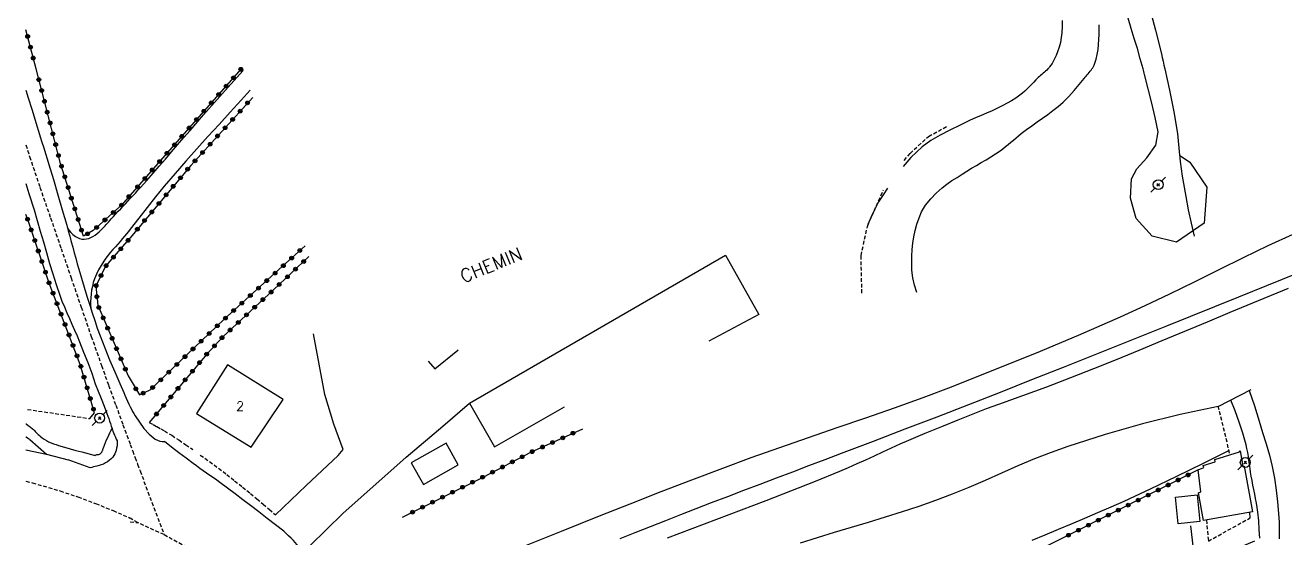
# Model space of a CAD drawing. Header units: millimetres. Extents: x 146000 to 147001, y 143000 to 144000.
# Drawn here: x 145999.9 to 146169, y 143108.1 to 143176.9 of the extents above; entities that cross this region are included whole.
import ezdxf
from ezdxf.enums import TextEntityAlignment as Align

# ---------------------------------------------------------------- set-up
doc = ezdxf.new("R2010")
doc.units = ezdxf.units.MM
doc.linetypes.add('DASHED', pattern=[0.75, 0.5, -0.25])
doc.layers.get('0').update_dxf_attribs({"linetype": 'CONTINUOUS'})
for name, color, linetype in [('W0001', 6, 'DASHED'), ('W0006', 2, 'CONTINUOUS'), ('W0008', 7, 'CONTINUOUS'), ('W0014', 7, 'CONTINUOUS'), ('W0017', 7, 'CONTINUOUS'), ('W0071', 7, 'CONTINUOUS'), ('W0101', 7, 'CONTINUOUS'), ('W0104', 1, 'CONTINUOUS'), ('W0112', 1, 'DASHED'), ('W0120', 7, 'CONTINUOUS'), ('W0211', 2, 'CONTINUOUS'), ('W0214', 2, 'CONTINUOUS'), ('W0323', 7, 'CONTINUOUS'), ('W0473', 7, 'CONTINUOUS'), ('W0510', 5, 'CONTINUOUS'), ('W0989', 7, 'CONTINUOUS'), ('W0991', 7, 'CONTINUOUS')]:
    doc.layers.add(name, color=color, linetype=linetype)
doc.styles.get("Standard").update_dxf_attribs({"font": 'romans.shx', "width": 0.85})

# ---------------------------------------------------------------- blocks, each defined once
blk = doc.blocks.new('T473')
for p, q in [((-0.166667, 0.166667), (0.166667, -0.166667)), ((-0.166667, -0.166667), (0.166667, 0.166667)), ((0.500001, 0.500001), (1.000002, 1.000002)), ((-1.000002, -1.000002), (-0.500001, -0.500001))]:
    blk.add_line(p, q)
blk.add_ellipse((0, 0), major_axis=(0.471405, 0.471405), ratio=1, start_param=5.4977871438, end_param=11.780972451)
blk = doc.blocks.new('t323o')
at = {"color": 0, "linetype": 'Continuous'}
for radius in [0.25, 0.15]:
    blk.add_circle((0, 0), radius, dxfattribs=at)

msp = doc.modelspace()

# ---------------------------------------------------------------- linework, layer by layer
at = {"layer": 'W0001'}
for points in [[(146000, 143160.8), (146000.5, 143159.23), (146001.88, 143155.11), (146003.3, 143151.01), (146004.72, 143146.9), (146006.06, 143142.97), (146007.41, 143139.03), (146008.77, 143135.1), (146010.15, 143131.18), (146011.1, 143128.54), (146012.06, 143125.89), (146013.03, 143123.25), (146014, 143120.6)], [(146014, 143120.59), (146014.33, 143119.71), (146014.66, 143118.82), (146014.99, 143117.93), (146015.32, 143117.04), (146018.55, 143108.49)], [(146000, 143115.66), (146000.86, 143115.45), (146004.59, 143114.36), (146006.98, 143113.55), (146009.35, 143112.67), (146011.69, 143111.72), (146014, 143110.71)], [(146015, 143110.1), (146014, 143110.71)], [(146014, 143110.21), (146015, 143110.1)], [(146018.55, 143108.49), (146015, 143110.1)], [(146018.55, 143108.49), (146022.89, 143106.16)]]:
    msp.add_lwpolyline(points, dxfattribs=at)
at = {"layer": 'W0006'}
for points in [[(146000.51, 143121.25), (146000.35, 143121.35), (146000.2, 143121.46), (146000.05, 143121.57), (146000, 143121.6)], [(146000.51, 143121.25), (146002.75, 143119.28)]]:
    msp.add_lwpolyline(points, dxfattribs=at)
at = {"layer": 'W0008'}
for points in [[(146000, 143168.13), (146000.3, 143167.12), (146000.77, 143165.61), (146001.23, 143164.1), (146001.46, 143163.36), (146001.69, 143162.62), (146001.92, 143161.88), (146002.15, 143161.14), (146002.39, 143160.4), (146002.62, 143159.66), (146002.84, 143158.93), (146003.07, 143158.18), (146003.68, 143156.15), (146004.29, 143154.1), (146004.88, 143152.06), (146005.47, 143150.01), (146005.68, 143149.27), (146005.88, 143148.53), (146006.08, 143147.8), (146006.28, 143147.06), (146006.48, 143146.32), (146006.68, 143145.58), (146006.88, 143144.84), (146007.09, 143144.1), (146007.45, 143142.9), (146007.81, 143141.69), (146008.18, 143140.49), (146008.56, 143139.29), (146008.89, 143138.26), (146009.23, 143137.23), (146009.58, 143136.21), (146009.95, 143135.19), (146010.58, 143133.57), (146011.24, 143131.95), (146011.92, 143130.35), (146012.62, 143128.76), (146012.8, 143128.37), (146012.96, 143127.98), (146013.13, 143127.58), (146013.29, 143127.19), (146013.46, 143126.79), (146013.63, 143126.4), (146013.81, 143126.01), (146014, 143125.63)], [(146000, 143155.6), (146000.41, 143154.27), (146001.09, 143152.08), (146001.52, 143150.65), (146001.93, 143149.21), (146002.34, 143147.78), (146002.75, 143146.34), (146003.16, 143144.9), (146003.6, 143143.47), (146004.06, 143142.04), (146004.55, 143140.63), (146004.84, 143139.83), (146005.16, 143139.05), (146005.5, 143138.27), (146005.84, 143137.49), (146006.18, 143136.72), (146006.52, 143135.94), (146006.86, 143135.17), (146007.17, 143134.38), (146007.74, 143132.99), (146008.32, 143131.6), (146008.86, 143130.18), (146009.3, 143128.74)], [(146000, 143155.6), (146000.41, 143154.27), (146001.09, 143152.08), (146001.52, 143150.65), (146001.93, 143149.21), (146002.34, 143147.78), (146002.75, 143146.34), (146003.16, 143144.9), (146003.6, 143143.47), (146004.06, 143142.04), (146004.55, 143140.63), (146004.84, 143139.83), (146005.16, 143139.05), (146005.5, 143138.27), (146005.84, 143137.49), (146006.18, 143136.72), (146006.52, 143135.94), (146006.86, 143135.17), (146007.17, 143134.38)], [(146009.3, 143128.74), (146009.71, 143127.74), (146010.11, 143126.74), (146010.5, 143125.74), (146010.88, 143124.73), (146011, 143124.4), (146011.12, 143124.07), (146011.23, 143123.73), (146011.34, 143123.4), (146011.45, 143123.07), (146011.57, 143122.73), (146011.68, 143122.4), (146011.8, 143122.07), (146011.9, 143121.82), (146012.01, 143121.57), (146012.12, 143121.32), (146012.23, 143121.08)], [(146014, 143125.63), (146014.16, 143125.33), (146014.32, 143125.03), (146014.5, 143124.73), (146014.68, 143124.44), (146015.24, 143123.59), (146015.84, 143122.75), (146016.54, 143121.96), (146017.37, 143121.31), (146017.66, 143121.16), (146017.96, 143121.05), (146018.28, 143120.99), (146018.61, 143120.98)], [(146000, 143119.89), (146002.75, 143119.28)]]:
    msp.add_lwpolyline(points, dxfattribs=at)
at = {"layer": 'W0014'}
for points in [[(146000, 143123.37), (146000.01, 143123.37), (146000.3, 143123.16), (146000.59, 143122.94), (146000.86, 143122.71), (146001, 143122.59), (146001.13, 143122.46), (146001.26, 143122.33), (146001.38, 143122.2), (146001.5, 143122.07), (146001.63, 143121.94), (146001.77, 143121.82), (146001.9, 143121.7), (146002.18, 143121.5), (146002.46, 143121.3), (146002.75, 143121.12), (146003.05, 143120.96), (146003.37, 143120.82), (146003.71, 143120.69), (146004.05, 143120.58), (146004.39, 143120.47), (146005.16, 143120.24), (146005.93, 143120.01), (146006.71, 143119.8), (146007.49, 143119.59)], [(146000, 143123.37), (146000.01, 143123.37), (146000.3, 143123.16), (146000.59, 143122.94), (146000.86, 143122.71), (146001, 143122.59), (146001.13, 143122.46), (146001.26, 143122.33), (146001.38, 143122.2), (146001.5, 143122.07), (146001.63, 143121.94), (146001.77, 143121.82), (146001.9, 143121.7), (146002.18, 143121.5), (146002.46, 143121.3), (146002.75, 143121.12), (146003.05, 143120.96), (146003.37, 143120.82), (146003.71, 143120.69), (146004.05, 143120.58), (146004.39, 143120.47), (146005.16, 143120.24), (146005.93, 143120.01), (146006.71, 143119.8), (146007.49, 143119.59)], [(146009.29, 143119.13), (146009.35, 143119.19), (146009.43, 143119.22), (146009.5, 143119.24), (146009.58, 143119.25), (146009.65, 143119.25), (146009.72, 143119.25), (146009.8, 143119.26), (146009.86, 143119.29), (146009.95, 143119.34), (146010.04, 143119.41), (146010.11, 143119.49), (146010.17, 143119.57), (146010.22, 143119.64), (146010.25, 143119.71), (146010.28, 143119.78), (146010.31, 143119.85), (146010.33, 143119.93), (146010.35, 143120), (146010.37, 143120.08), (146010.4, 143120.15), (146010.54, 143120.5), (146010.69, 143120.86), (146010.83, 143121.21), (146010.99, 143121.55), (146011.12, 143121.85), (146011.27, 143122.14), (146011.41, 143122.43), (146011.56, 143122.71)], [(146009.29, 143119.13), (146009.35, 143119.19), (146009.43, 143119.22), (146009.5, 143119.24), (146009.58, 143119.25), (146009.65, 143119.25), (146009.72, 143119.25), (146009.8, 143119.26), (146009.86, 143119.29), (146009.95, 143119.34), (146010.04, 143119.41), (146010.11, 143119.49), (146010.17, 143119.57), (146010.22, 143119.64), (146010.25, 143119.71), (146010.28, 143119.78), (146010.31, 143119.85), (146010.33, 143119.93), (146010.35, 143120), (146010.37, 143120.08), (146010.4, 143120.15), (146010.54, 143120.5), (146010.69, 143120.86), (146010.83, 143121.21), (146010.99, 143121.55), (146011.12, 143121.85), (146011.27, 143122.14), (146011.41, 143122.43), (146011.56, 143122.71)], [(146012.23, 143121.08), (146012.24, 143120.75), (146012.23, 143120.42), (146012.18, 143120.1), (146012.1, 143119.78), (146012.02, 143119.55), (146011.92, 143119.32), (146011.8, 143119.11), (146011.66, 143118.91), (146011.44, 143118.68), (146011.21, 143118.47), (146010.95, 143118.28), (146010.68, 143118.11), (146010.4, 143117.97), (146010.11, 143117.86), (146009.81, 143117.77), (146009.51, 143117.68), (146009.3, 143117.62), (146009.08, 143117.57), (146008.86, 143117.52), (146008.64, 143117.48)], [(146007.49, 143119.59), (146009.29, 143119.13)], [(146034.62, 143108.97), (146033.5, 143109.83), (146032.38, 143110.68), (146031.26, 143111.54), (146030.14, 143112.39), (146029.12, 143113.17), (146028.1, 143113.95), (146027.08, 143114.73), (146026.05, 143115.49), (146025.61, 143115.81), (146025.16, 143116.13), (146024.71, 143116.45), (146024.26, 143116.76), (146023.81, 143117.07), (146023.36, 143117.39), (146022.91, 143117.71), (146022.46, 143118.03), (146021.49, 143118.75), (146020.52, 143119.49), (146019.56, 143120.23), (146018.61, 143120.98)], [(146002.75, 143119.28), (146005.68, 143118.51)], [(146008.64, 143117.48), (146005.68, 143118.51)], [(146042.73, 143097.79), (146042.14, 143098.98), (146041.5, 143100.16), (146040.83, 143101.3), (146040.11, 143102.43), (146039.54, 143103.23), (146038.94, 143104.01), (146038.31, 143104.78), (146037.69, 143105.54), (146037.25, 143106.09), (146036.81, 143106.63), (146036.36, 143107.17), (146035.9, 143107.7), (146035.59, 143108.03), (146035.27, 143108.35), (146034.95, 143108.66), (146034.62, 143108.97)]]:
    msp.add_lwpolyline(points, dxfattribs=at)
at = {"layer": 'W0017'}
for points in [[(146014, 143153.58), (146014.35, 143153.96), (146014.7, 143154.33), (146015.04, 143154.71), (146015.38, 143155.09), (146016.23, 143156.03), (146017.06, 143156.99), (146017.89, 143157.94), (146018.72, 143158.9), (146019.55, 143159.86), (146020.37, 143160.82), (146021.2, 143161.78), (146022.04, 143162.74), (146023.86, 143164.81), (146025.68, 143166.87), (146027.51, 143168.94), (146029.16, 143170.79)], [(146030.09, 143168.15), (146028.9, 143166.82), (146027.41, 143165.18), (146025.92, 143163.54), (146024.43, 143161.91), (146022.95, 143160.27), (146021.47, 143158.61), (146020.02, 143156.95), (146018.58, 143155.27), (146017.41, 143153.84), (146016.27, 143152.4), (146015.14, 143150.95), (146014, 143149.5)], [(146005.54, 143149.72), (146005.75, 143149.36), (146006.01, 143149.04), (146006.31, 143148.75), (146006.64, 143148.51), (146006.92, 143148.36), (146007.21, 143148.24), (146007.52, 143148.16), (146007.84, 143148.14), (146008.15, 143148.17), (146008.45, 143148.25), (146008.73, 143148.37), (146008.99, 143148.51), (146009.3, 143148.7), (146009.58, 143148.92), (146009.84, 143149.15), (146010.09, 143149.39), (146010.27, 143149.57), (146010.45, 143149.75), (146010.62, 143149.93), (146010.78, 143150.11), (146010.95, 143150.3), (146011.11, 143150.49), (146011.28, 143150.67), (146011.44, 143150.86), (146011.76, 143151.2), (146012.08, 143151.54), (146012.4, 143151.88), (146012.72, 143152.22), (146013.04, 143152.56), (146013.36, 143152.9), (146013.68, 143153.24), (146014, 143153.58)], [(146014, 143149.5), (146013.75, 143149.18), (146013.49, 143148.86), (146013.23, 143148.54), (146012.98, 143148.22), (146012.66, 143147.85), (146012.34, 143147.48), (146012.01, 143147.11), (146011.68, 143146.75), (146011.36, 143146.38), (146011.04, 143146), (146010.74, 143145.61), (146010.46, 143145.2), (146010.09, 143144.63), (146009.76, 143144.05), (146009.46, 143143.44), (146009.21, 143142.82), (146009.04, 143142.32), (146008.92, 143141.81), (146008.82, 143141.29), (146008.75, 143140.77), (146008.7, 143140.29), (146008.68, 143139.8), (146008.68, 143139.32), (146008.7, 143138.83)], [(146042.61, 143119.92), (146041.33, 143123.32), (146040.11, 143127.28), (146038.61, 143135.44)], [(146038.15, 143107.05), (146042.56, 143111.35), (146051.05, 143118.89), (146055.95, 143123.05), (146059.56, 143126.12)], [(146033.51, 143111.13), (146037.62, 143115.07), (146041.93, 143119.13), (146042.61, 143119.92)], [(146164.95, 143107.61), (146157.01, 143104.28), (146156.38, 143109.69)]]:
    msp.add_lwpolyline(points, dxfattribs=at)
at = {"layer": 'W0071'}
for points in [[(146150.78, 143179.35), (146151.65, 143176.2), (146152.43, 143173.03), (146152.54, 143172.52), (146152.66, 143172.01), (146152.78, 143171.51), (146152.89, 143171)], [(146149.98, 143171), (146149.6, 143172.36), (146149.21, 143173.72), (146148.8, 143175.07), (146148.39, 143176.42), (146147.97, 143177.78)], [(146152.89, 143171), (146153.52, 143168.13), (146154.11, 143165.25), (146154.58, 143162.34), (146154.88, 143159.4), (146156.27, 143158.46), (146158.52, 143155.12), (146158.17, 143150.29), (146154.46, 143147.75), (146151.22, 143148.56), (146149.07, 143150.9), (146148.31, 143153.66), (146148.42, 143156.24), (146149.13, 143157.59), (146150.49, 143159.06), (146151.71, 143160.77), (146151.99, 143162.54), (146151.59, 143164.48), (146151.15, 143166.41), (146150.68, 143168.34), (146150.18, 143170.26), (146150.13, 143170.44), (146150.08, 143170.63), (146150.03, 143170.81), (146149.98, 143171)], [(146154.86, 143159.55), (146154.97, 143158.56), (146155.09, 143157.58), (146155.23, 143156.61), (146155.39, 143155.63), (146155.71, 143153.85), (146156.05, 143152.07), (146156.43, 143150.29), (146156.84, 143148.53)], [(146172.4, 143144.27), (146162.77, 143140.37), (146153.13, 143136.49), (146143.48, 143132.62), (146139.25, 143130.94), (146135.02, 143129.25), (146130.79, 143127.58), (146126.55, 143125.92), (146122.28, 143124.27), (146118.01, 143122.63), (146113.73, 143120.99), (146109.45, 143119.36), (146107.26, 143118.53), (146105.08, 143117.71), (146102.9, 143116.88), (146100.72, 143116.06), (146098.53, 143115.23), (146096.35, 143114.41), (146094.17, 143113.58), (146091.99, 143112.74), (146089.94, 143111.95), (146087.89, 143111.15), (146085.85, 143110.35), (146083.8, 143109.55), (146081.76, 143108.74), (146079.71, 143107.94)], [(146086.15, 143108.05), (146089.45, 143109.33), (146092.76, 143110.59), (146096.08, 143111.84), (146099.39, 143113.09), (146102.7, 143114.35), (146105.99, 143115.65), (146109.27, 143117), (146110.44, 143117.5), (146111.6, 143118.02), (146112.75, 143118.54), (146113.91, 143119.08), (146115.06, 143119.61), (146116.21, 143120.15), (146117.37, 143120.67), (146118.53, 143121.18), (146120.73, 143122.11), (146122.94, 143123.02), (146125.15, 143123.91), (146127.38, 143124.78), (146128.98, 143125.4), (146130.6, 143126), (146132.21, 143126.59), (146133.83, 143127.17), (146135.45, 143127.76), (146137.06, 143128.35), (146138.68, 143128.95), (146140.28, 143129.57), (146143.35, 143130.78), (146146.42, 143132.01), (146149.47, 143133.27), (146152.53, 143134.53), (146155.57, 143135.8), (146158.62, 143137.07), (146161.67, 143138.34), (146164.73, 143139.6), (146169.51, 143141.56)], [(146164.24, 143127.84), (146164.58, 143126.81), (146164.92, 143125.77), (146165.24, 143124.74), (146165.56, 143123.7), (146166.03, 143122.19), (146166.51, 143120.68), (146166.95, 143119.16), (146167.32, 143117.62), (146167.61, 143116.05), (146167.85, 143114.48), (146168.03, 143112.89), (146168.17, 143111.31), (146168.24, 143110.18), (146168.26, 143109.05), (146168.26, 143107.92)], [(146165.65, 143108.03), (146165.58, 143109.2), (146165.5, 143110.36), (146165.38, 143111.52), (146165.3, 143112.12), (146165.2, 143112.73), (146165.09, 143113.33), (146164.97, 143113.93), (146164.85, 143114.53), (146164.73, 143115.13), (146164.61, 143115.74), (146164.5, 143116.34), (146164.41, 143116.87), (146164.34, 143117.39), (146164.26, 143117.92), (146164.19, 143118.45), (146164.11, 143118.98), (146164.02, 143119.51), (146163.92, 143120.04), (146163.8, 143120.56), (146163.38, 143122.09), (146162.9, 143123.6), (146162.35, 143125.09), (146161.75, 143126.55)]]:
    msp.add_lwpolyline(points, dxfattribs=at)
at = {"layer": 'W0101'}
msp.add_lwpolyline([(146022.92, 143124.74), (146030.24, 143120.22), (146034.54, 143126.63), (146027.06, 143131.26)], close=True, dxfattribs=at)
at = {"layer": 'W0104'}
for points in [[(146059.56, 143126.12), (146093.9, 143145.98), (146098.41, 143138.05), (146091.66, 143134.47)], [(146053.98, 143131.78), (146054.89, 143130.74), (146058, 143133.27), (146058.04, 143133.3)], [(146059.56, 143126.12), (146062.89, 143120.27), (146072.3, 143125.65)]]:
    msp.add_lwpolyline(points, dxfattribs=at)
for points in [[(146056.41, 143120.78), (146051.72, 143118.15), (146053.36, 143115.22), (146058.05, 143117.85)], [(146162.93, 143119.61), (146163.01, 143119.72), (146163.37, 143117.66), (146163.57, 143117.66), (146164.65, 143111.54), (146158.07, 143110.41), (146157.44, 143114.09), (146157.74, 143114.22), (146157.36, 143117.17), (146158.12, 143117.51), (146158.06, 143117.77), (146159.67, 143118.27), (146159.59, 143118.56)], [(146157.24, 143113.84), (146157.62, 143110.27), (146154.69, 143109.96), (146154.32, 143113.53)]]:
    msp.add_lwpolyline(points, close=True, dxfattribs=at)
at = {"layer": 'W0112'}
for points in [[(146117.92, 143158.71), (146118.69, 143159.66), (146121.18, 143161.93), (146123.76, 143163.35)], [(146112.23, 143140.92), (146112.11, 143145.95), (146112.97, 143149.86), (146115.13, 143154.78)], [(146000.22, 143125.3), (146008.58, 143124.07)], [(146161.6, 143119.43), (146160.08, 143125.71)], [(146016.56, 143123.53), (146017.08, 143123.26), (146017.59, 143122.99), (146018.1, 143122.71), (146018.6, 143122.42), (146019.57, 143121.82), (146020.53, 143121.2), (146021.48, 143120.56), (146022.41, 143119.91)], [(146023.41, 143119.17), (146024.03, 143118.74), (146024.64, 143118.3), (146025.25, 143117.86), (146025.86, 143117.4), (146026.95, 143116.58), (146028.02, 143115.73), (146029.09, 143114.88), (146030.14, 143114.02), (146031, 143113.31), (146031.84, 143112.59), (146032.68, 143111.87), (146033.51, 143111.13)], [(146158.48, 143110.46), (146158.75, 143107.62), (146164.36, 143110.75)]]:
    msp.add_lwpolyline(points, dxfattribs=at)
at = {"layer": 'W0120'}
msp.add_lwpolyline([(146160.08, 143125.71), (146164.51, 143127.98)], dxfattribs=at)
at = {"layer": 'W0211'}
for points in [[(146066.75, 143106.91), (146071.88, 143108.96), (146077.02, 143111), (146081.14, 143112.63), (146085.26, 143114.26), (146089.4, 143115.86), (146093.55, 143117.43), (146097.37, 143118.83), (146101.21, 143120.19), (146105.06, 143121.52), (146108.91, 143122.85), (146112.76, 143124.18), (146116.6, 143125.53), (146120.44, 143126.91), (146124.25, 143128.35), (146129.96, 143130.59), (146135.65, 143132.9), (146141.31, 143135.28), (146146.94, 143137.73), (146150.28, 143139.25), (146153.59, 143140.83), (146156.89, 143142.44), (146160.18, 143144.07), (146163.48, 143145.7), (146166.79, 143147.29), (146170.12, 143148.83)], [(146160.08, 143125.71), (146154.97, 143124.61), (146149.9, 143123.35), (146144.87, 143121.92), (146139.89, 143120.34), (146137.63, 143119.53), (146135.39, 143118.65), (146133.18, 143117.72), (146130.99, 143116.75), (146128.79, 143115.78), (146126.59, 143114.83), (146124.37, 143113.92), (146122.13, 143113.08), (146119.88, 143112.29), (146117.62, 143111.54), (146115.34, 143110.83), (146113.07, 143110.14), (146110.78, 143109.46), (146108.5, 143108.78), (146106.23, 143108.08), (146103.96, 143107.37)]]:
    msp.add_lwpolyline(points, dxfattribs=at)
at = {"layer": 'W0214'}
msp.add_lwpolyline([(146135.07, 143107.73), (146136.84, 143108.48), (146138.61, 143109.23), (146140.38, 143109.96), (146142.15, 143110.7), (146143.92, 143111.45), (146145.68, 143112.22), (146147.44, 143113), (146150.98, 143114.64), (146154.51, 143116.32), (146158.02, 143118.04), (146161.51, 143119.79)], dxfattribs=at)
at = {"layer": 'W0323'}
for points in [[(146001.36, 143171), (146000, 143176.25)], [(146014, 143154.04), (146012.87, 143152.75), (146009.04, 143149.32), (146007.71, 143148.54), (146004.64, 143158.3), (146001.36, 143171)], [(146028.91, 143171), (146019.59, 143160.43), (146014, 143154.04)], [(146030.44, 143167.17), (146022.13, 143158.04), (146014, 143148.34)], [(146008.58, 143124.07), (146009.2, 143124.82), (146007.3, 143131.34), (146003.12, 143142.23), (146000.28, 143150.64), (146000, 143151.47)], [(146014, 143148.34), (146013.56, 143147.82), (146010.69, 143144.51), (146009.38, 143141.84), (146009.65, 143139.28), (146013.73, 143129.81), (146014, 143129.35)], [(146014, 143129.35), (146015.23, 143127.24), (146016.7, 143127.93), (146026.55, 143137.35), (146034.42, 143144.46), (146037.48, 143147.27)], [(146037.99, 143145.81), (146033.22, 143141.34), (146026.42, 143135.03), (146024.27, 143132.71), (146016.56, 143123.53)], [(146050.56, 143110.84), (146061.37, 143116.22), (146067.88, 143119.59), (146074.75, 143122.69)], [(146157.36, 143117.17), (146133.41, 143105.11), (146137.99, 143089.64), (146149.08, 143051.69)], [(146164.36, 143110.75), (146164.29, 143111.47)]]:
    msp.add_lwpolyline(points, dxfattribs=at)
at = {"layer": 'W0510'}
for points in [[(146139.1, 143177.5), (146139.12, 143176.67), (146139.08, 143175.84), (146139, 143175.19), (146138.88, 143174.55), (146138.71, 143173.92), (146138.51, 143173.3), (146138.29, 143172.77), (146138.04, 143172.24), (146137.76, 143171.74), (146137.43, 143171.27), (146137.37, 143171.2), (146137.32, 143171.13), (146137.26, 143171.06), (146137.2, 143171)], [(146143.12, 143171), (146143.22, 143171.15), (146143.31, 143171.31), (146143.39, 143171.48), (146143.46, 143171.64), (146143.67, 143172.28), (146143.83, 143172.94), (146143.94, 143173.6), (146144.01, 143174.27), (146144.05, 143174.93), (146144.07, 143175.6), (146144.07, 143176.26), (146144.07, 143176.92)], [(146137.2, 143171), (146137.05, 143170.84), (146136.89, 143170.69), (146136.73, 143170.54), (146136.56, 143170.4), (146136.39, 143170.26), (146136.22, 143170.11), (146136.06, 143169.97), (146135.89, 143169.82), (146135.59, 143169.52), (146135.3, 143169.22), (146135, 143168.92), (146134.71, 143168.61), (146134.41, 143168.31), (146134.1, 143168.02), (146133.78, 143167.74), (146133.45, 143167.47), (146132.9, 143167.08), (146132.33, 143166.73), (146131.74, 143166.4), (146131.15, 143166.09), (146130.43, 143165.72), (146129.71, 143165.38), (146128.98, 143165.06), (146128.24, 143164.74), (146127.5, 143164.42), (146126.77, 143164.1), (146126.04, 143163.76), (146125.32, 143163.4), (146124.04, 143162.76), (146122.75, 143162.12), (146121.49, 143161.4), (146120.32, 143160.54), (146118.8, 143159.09), (146117.79, 143157.9)], [(146119.62, 143140.97), (146119.31, 143141.95), (146119.09, 143142.95), (146118.95, 143143.97), (146118.92, 143145), (146118.94, 143145.87), (146118.99, 143146.74), (146119.08, 143147.6), (146119.2, 143148.46), (146119.38, 143149.32), (146119.61, 143150.16), (146119.9, 143150.99), (146120.24, 143151.8), (146120.79, 143152.72), (146121.47, 143153.55), (146122.21, 143154.3), (146122.99, 143155.02), (146123.63, 143155.54), (146124.3, 143156.01), (146125, 143156.44), (146125.69, 143156.88), (146126.32, 143157.28), (146126.96, 143157.67), (146127.61, 143158.04), (146128.26, 143158.42), (146128.9, 143158.79), (146129.54, 143159.18), (146130.17, 143159.58), (146130.79, 143160.01), (146131.16, 143160.28), (146131.52, 143160.56), (146131.87, 143160.85), (146132.22, 143161.15), (146132.57, 143161.44), (146132.92, 143161.74), (146133.27, 143162.03), (146133.62, 143162.32), (146134.32, 143162.85), (146135.03, 143163.37), (146135.75, 143163.87), (146136.46, 143164.38), (146137.18, 143164.89), (146137.88, 143165.42), (146138.57, 143165.97), (146139.23, 143166.55), (146140, 143167.29), (146140.72, 143168.08), (146141.41, 143168.89), (146142.09, 143169.72), (146142.22, 143169.88), (146142.35, 143170.03), (146142.48, 143170.19), (146142.62, 143170.35), (146142.75, 143170.51), (146142.88, 143170.67), (146143, 143170.83), (146143.12, 143171)], [(146115.66, 143154.98), (146115.07, 143154.1), (146114.48, 143153.15), (146113.95, 143152.17), (146113.47, 143151.16), (146113.04, 143150.13)]]:
    msp.add_lwpolyline(points, dxfattribs=at)

# ---------------------------------------------------------------- block references
at = {"layer": 'W0323'}
for p, rotation in [((146000.23, 143175.36), 104.5060321300971), ((146000.61, 143173.9), 104.5060321300971), ((146000.98, 143172.45), 104.5060321300971), ((146027.86, 143169.81), 228.6011223083231), ((146028.85, 143170.94), 228.6011223083231), ((146001.73, 143169.55), 104.5060321301003), ((146002.11, 143168.1), 104.5060321301003), ((146026.87, 143168.69), 228.6011223083231), ((146002.48, 143166.64), 104.5060321301003), ((146024.89, 143166.44), 228.6011223083231), ((146025.88, 143167.56), 228.6011223083231), ((146029.76, 143166.43), 227.7151147132841), ((146002.86, 143165.19), 104.5060321301003), ((146023.89, 143165.31), 228.6011223083231), ((146028.76, 143165.32), 227.7151147132841), ((146003.24, 143163.74), 104.5060321301003), ((146021.91, 143163.06), 228.6011223083231), ((146022.9, 143164.19), 228.6011223083231), ((146026.74, 143163.1), 227.7151147132841), ((146027.75, 143164.21), 227.7151147132841), ((146003.61, 143162.29), 104.5060321301003), ((146020.92, 143161.94), 228.6011223083231), ((146025.73, 143161.99), 227.7151147132841), ((146003.99, 143160.83), 104.5060321301003), ((146018.94, 143159.68), 228.8288746183586), ((146019.93, 143160.81), 228.6011223083231), ((146023.71, 143159.77), 227.7151147132841), ((146024.72, 143160.88), 227.7151147132841), ((146004.36, 143159.38), 104.5060321301003), ((146004.76, 143157.94), 107.4221607033774), ((146017.95, 143158.56), 228.8288746183586), ((146022.7, 143158.66), 227.7151147132841), ((146005.21, 143156.5), 107.4221607033774), ((146015.97, 143156.3), 228.8288746183586), ((146016.96, 143157.43), 228.8288746183586), ((146020.75, 143156.39), 230.0189539462175), ((146021.71, 143157.54), 230.0189539462175), ((146005.66, 143155.07), 107.4221607033774), ((146014.99, 143155.17), 228.8288746183586), ((146019.78, 143155.24), 230.0189539462175), ((146006.1, 143153.64), 107.4221607033774), ((146013.83, 143153.85), 228.8288746186501), ((146017.86, 143152.94), 230.0189539462175), ((146018.82, 143154.09), 230.0189539462175), ((146006.55, 143152.21), 107.4221607033774), ((146011.73, 143151.72), 221.8481292675272), ((146012.84, 143152.72), 221.8481292675272), ((146016.89, 143151.79), 230.0189539462175), ((146000.22, 143150.82), 108.465682402263), ((146007, 143150.78), 107.4221607033774), ((146009.49, 143149.72), 221.8481292675272), ((146010.61, 143150.72), 221.8481292675272), ((146014.96, 143149.49), 230.0189539462175), ((146015.93, 143150.64), 230.0189539462175), ((146000.7, 143149.4), 108.7021789539723), ((146001.18, 143147.98), 108.7021789539723), ((146007.45, 143149.35), 107.4221607033774), ((146008.27, 143148.87), 210.36039794033), ((146013.71, 143147.99), 230.0189539470109), ((146001.66, 143146.56), 108.7021789539723), ((146012.73, 143146.86), 229.018385263008), ((146036.77, 143146.62), 42.56054955818815), ((146002.14, 143145.14), 108.7021789539723), ((146010.76, 143144.59), 229.018385263008), ((146011.74, 143145.73), 229.018385263008), ((146034.56, 143144.59), 42.56054955818815), ((146035.67, 143145.61), 42.56054955818815), ((146037.29, 143145.15), 223.117998224531), ((146002.62, 143143.71), 108.7021789539723), ((146010.08, 143143.26), 243.9434268979572), ((146033.45, 143143.59), 42.13168467094962), ((146035.1, 143143.1), 223.117998224531), ((146036.19, 143144.12), 223.117998224531), ((146003.1, 143142.29), 108.7021789539723), ((146009.42, 143141.91), 243.9434268979572), ((146031.23, 143141.57), 42.13168467094962), ((146032.34, 143142.58), 42.13168467094962), ((146032.91, 143141.05), 222.8420495478233), ((146034, 143142.07), 223.117998224531), ((146003.64, 143140.89), 110.9747169025476), ((146004.17, 143139.49), 110.9747169025476), ((146009.53, 143140.43), 275.9229134361545), ((146029, 143139.56), 42.13168467094962), ((146030.12, 143140.57), 42.13168467094962), ((146031.81, 143140.03), 222.8420495478233), ((146004.71, 143138.09), 110.9747169025476), ((146009.79, 143138.96), 293.3284399100689), ((146010.38, 143137.59), 293.3284399100689), ((146026.78, 143137.55), 42.13168467094962), ((146027.89, 143138.56), 42.13168467094962), ((146029.61, 143137.99), 222.8420495478233), ((146030.71, 143139.01), 222.8420495478233), ((146005.25, 143136.69), 110.9747169025476), ((146010.97, 143136.21), 293.3284399100689), ((146025.69, 143136.52), 43.6943308721513), ((146027.41, 143135.95), 222.8420495478233), ((146028.51, 143136.97), 222.8420495478233), ((146005.78, 143135.29), 110.9747169025476), ((146011.57, 143134.83), 293.3284399100689), ((146023.52, 143134.45), 43.6943308721513), ((146024.6, 143135.48), 43.6943308721513), ((146026.32, 143134.92), 227.1315495763988), ((146006.32, 143133.89), 110.9747169025476), ((146012.16, 143133.45), 293.3284399100689), ((146022.43, 143133.41), 43.6943308721513), ((146024.27, 143132.72), 227.1315495763988), ((146025.3, 143133.82), 227.1315495763988), ((146006.86, 143132.49), 110.9747169025476), ((146007.37, 143131.08), 106.3023959962724), ((146012.76, 143132.08), 293.3284399100689), ((146020.27, 143131.34), 43.6943308721513), ((146021.35, 143132.37), 43.6943308721513), ((146023.31, 143131.57), 230.0078591356741), ((146007.79, 143129.64), 106.3023959962724), ((146013.35, 143130.7), 293.3284399100689), ((146018.1, 143129.27), 43.6943308721513), ((146019.18, 143130.3), 43.6943308721513), ((146021.38, 143129.27), 230.0078591356741), ((146022.35, 143130.42), 230.0078591356741), ((146008.22, 143128.2), 106.3023959962724), ((146014.75, 143128.05), 300.1397707677104), ((146015.73, 143127.48), 25.15256474676245), ((146017.01, 143128.23), 43.6943308721513), ((146020.42, 143128.12), 230.0078591356741), ((146008.64, 143126.76), 106.3023959962724), ((146018.49, 143125.83), 230.0078591356741), ((146019.45, 143126.97), 230.0078591356741), ((146009.06, 143125.32), 106.3023959962724), ((146017.53, 143124.68), 230.0078591356741), ((146070.7, 143120.86), 24.27661504207471), ((146072.07, 143121.48), 24.27661504207471), ((146073.44, 143122.1), 24.27661504207471), ((146067.97, 143119.63), 24.27661504207471), ((146069.34, 143120.25), 24.27661504207471), ((146063.97, 143117.57), 27.34843872699082), ((146065.3, 143118.26), 27.34843872699082), ((146066.63, 143118.94), 27.34843872699082), ((146061.3, 143116.19), 26.45045128197378), ((146062.64, 143116.88), 27.34843872699082), ((146154.69, 143115.83), 206.7331799618167), ((146156.03, 143116.5), 206.7331799618167), ((146057.27, 143114.18), 26.45045128197378), ((146058.62, 143114.85), 26.45045128197378), ((146059.96, 143115.52), 26.45045128197378), ((146152.01, 143114.48), 206.7331799618167), ((146153.35, 143115.15), 206.7331799618167), ((146054.59, 143112.85), 26.45045128197378), ((146055.93, 143113.52), 26.45045128197378), ((146147.99, 143112.45), 206.7331799618167), ((146149.33, 143113.13), 206.7331799618167), ((146150.67, 143113.8), 206.7331799618167), ((146051.9, 143111.51), 26.45045128197378), ((146053.25, 143112.18), 26.45045128197378), ((146145.31, 143111.11), 206.7331799618167), ((146146.65, 143111.78), 206.7331799618167), ((146141.3, 143109.08), 206.7331799618167), ((146142.64, 143109.76), 206.7331799618167), ((146143.97, 143110.43), 206.7331799618167), ((146139.96, 143108.41), 206.7331799618167)]:
    msp.add_blockref('t323o', p, dxfattribs=dict(at, rotation=rotation))
at = {"layer": 'W0473'}
for p in [(146152.01, 143155.46), (146009.89, 143124.13), (146163.7, 143118.18)]:
    msp.add_blockref('T473', p, dxfattribs=at)

# ---------------------------------------------------------------- texts
at = {"layer": 'W0989'}
msp.add_text('CHEMIN', height=1.75, rotation=22.2588, dxfattribs=at).set_placement((146058.74, 143142.23))
at = {"layer": 'W0991'}
msp.add_text('2', height=1.25, dxfattribs=at).set_placement((146028.75, 143125.74), align=Align.MIDDLE_CENTER)

doc.saveas('drawing.dxf')
